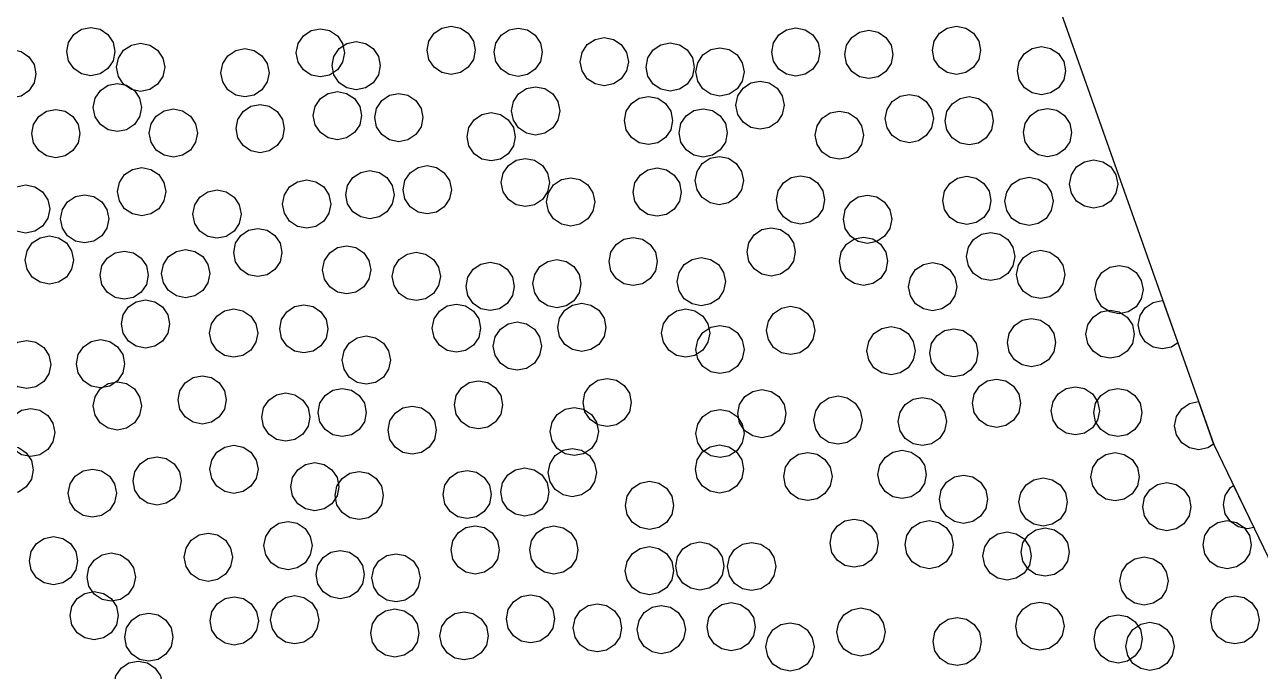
# Model space of a CAD drawing. Header units: millimetres. Extents: x 2 to 154, y 0 to 88.
# Drawn here: x 116.02 to 136.53, y 43.18 to 53.9 of the extents above; entities that cross this region are included whole.
import ezdxf

# ---------------------------------------------------------------- set-up
doc = ezdxf.new("R2010")
doc.units = ezdxf.units.MM
doc.layers.add('BORDER', color=3, linetype='Continuous')

msp = doc.modelspace()

# ---------------------------------------------------------------- linework, layer by layer
for points in [[(117.486, 53.305), (117.399, 53.175), (117.269, 53.089), (117.116, 53.058), (116.963, 53.089), (116.833, 53.175), (116.747, 53.305), (116.716, 53.458), (116.747, 53.611), (116.833, 53.741), (116.963, 53.828), (117.116, 53.858), (117.269, 53.828), (117.399, 53.741), (117.486, 53.611), (117.516, 53.458), (117.486, 53.305)], [(121.297, 53.284), (121.211, 53.154), (121.081, 53.068), (120.928, 53.037), (120.775, 53.068), (120.645, 53.154), (120.558, 53.284), (120.528, 53.437), (120.558, 53.59), (120.645, 53.72), (120.775, 53.807), (120.928, 53.837), (121.081, 53.807), (121.211, 53.72), (121.297, 53.59), (121.328, 53.437), (121.297, 53.284)], [(123.469, 53.326), (123.382, 53.197), (123.252, 53.11), (123.099, 53.079), (122.946, 53.11), (122.816, 53.197), (122.73, 53.326), (122.699, 53.479), (122.73, 53.632), (122.816, 53.762), (122.946, 53.849), (123.099, 53.879), (123.252, 53.849), (123.382, 53.762), (123.469, 53.632), (123.499, 53.479), (123.469, 53.326)], [(124.581, 53.294), (124.495, 53.165), (124.365, 53.078), (124.212, 53.047), (124.059, 53.078), (123.929, 53.165), (123.842, 53.294), (123.812, 53.447), (123.842, 53.6), (123.929, 53.73), (124.059, 53.817), (124.212, 53.847), (124.365, 53.817), (124.495, 53.73), (124.581, 53.6), (124.612, 53.447), (124.581, 53.294)], [(129.189, 53.298), (129.102, 53.168), (128.973, 53.082), (128.82, 53.051), (128.667, 53.082), (128.537, 53.168), (128.45, 53.298), (128.42, 53.451), (128.45, 53.604), (128.537, 53.734), (128.667, 53.821), (128.82, 53.851), (128.973, 53.821), (129.102, 53.734), (129.189, 53.604), (129.22, 53.451), (129.189, 53.298)], [(130.402, 53.259), (130.315, 53.129), (130.185, 53.042), (130.032, 53.012), (129.879, 53.042), (129.749, 53.129), (129.663, 53.259), (129.632, 53.412), (129.663, 53.565), (129.749, 53.694), (129.879, 53.781), (130.032, 53.812), (130.185, 53.781), (130.315, 53.694), (130.402, 53.565), (130.432, 53.412), (130.402, 53.259)], [(131.857, 53.327), (131.77, 53.197), (131.64, 53.11), (131.487, 53.08), (131.334, 53.11), (131.205, 53.197), (131.118, 53.327), (131.087, 53.48), (131.118, 53.633), (131.205, 53.763), (131.334, 53.849), (131.487, 53.88), (131.64, 53.849), (131.77, 53.763), (131.857, 53.633), (131.887, 53.48), (131.857, 53.327)], [(118.313, 53.045), (118.226, 52.915), (118.096, 52.828), (117.943, 52.798), (117.79, 52.828), (117.66, 52.915), (117.574, 53.045), (117.543, 53.198), (117.574, 53.351), (117.66, 53.48), (117.79, 53.567), (117.943, 53.598), (118.096, 53.567), (118.226, 53.48), (118.313, 53.351), (118.343, 53.198), (118.313, 53.045)], [(121.891, 53.072), (121.804, 52.942), (121.674, 52.855), (121.521, 52.825), (121.368, 52.855), (121.238, 52.942), (121.152, 53.072), (121.121, 53.225), (121.152, 53.378), (121.238, 53.508), (121.368, 53.594), (121.521, 53.625), (121.674, 53.594), (121.804, 53.508), (121.891, 53.378), (121.921, 53.225), (121.891, 53.072)], [(126.01, 53.137), (125.923, 53.008), (125.793, 52.921), (125.64, 52.89), (125.487, 52.921), (125.357, 53.008), (125.271, 53.137), (125.24, 53.29), (125.271, 53.443), (125.357, 53.573), (125.487, 53.66), (125.64, 53.69), (125.793, 53.66), (125.923, 53.573), (126.01, 53.443), (126.04, 53.29), (126.01, 53.137)], [(127.103, 53.049), (127.017, 52.919), (126.887, 52.833), (126.734, 52.802), (126.581, 52.833), (126.451, 52.919), (126.364, 53.049), (126.334, 53.202), (126.364, 53.355), (126.451, 53.485), (126.581, 53.572), (126.734, 53.602), (126.887, 53.572), (127.017, 53.485), (127.103, 53.355), (127.134, 53.202), (127.103, 53.049)], [(133.267, 52.988), (133.18, 52.858), (133.051, 52.772), (132.898, 52.741), (132.744, 52.772), (132.615, 52.858), (132.528, 52.988), (132.498, 53.141), (132.528, 53.294), (132.615, 53.424), (132.744, 53.511), (132.898, 53.541), (133.051, 53.511), (133.18, 53.424), (133.267, 53.294), (133.298, 53.141), (133.267, 52.988)], [(116.175, 52.937), (116.089, 52.807), (115.959, 52.72), (115.806, 52.69), (115.653, 52.72), (115.523, 52.807), (115.436, 52.937), (115.406, 53.09), (115.436, 53.243), (115.523, 53.373), (115.653, 53.459), (115.806, 53.49), (115.959, 53.459), (116.089, 53.373), (116.175, 53.243), (116.206, 53.09), (116.175, 52.937)], [(120.045, 52.954), (119.958, 52.824), (119.829, 52.737), (119.676, 52.707), (119.523, 52.737), (119.393, 52.824), (119.306, 52.954), (119.276, 53.107), (119.306, 53.26), (119.393, 53.39), (119.523, 53.476), (119.676, 53.507), (119.829, 53.476), (119.958, 53.39), (120.045, 53.26), (120.076, 53.107), (120.045, 52.954)], [(127.931, 52.968), (127.844, 52.838), (127.714, 52.751), (127.561, 52.721), (127.408, 52.751), (127.278, 52.838), (127.192, 52.968), (127.161, 53.121), (127.192, 53.274), (127.278, 53.404), (127.408, 53.49), (127.561, 53.521), (127.714, 53.49), (127.844, 53.404), (127.931, 53.274), (127.961, 53.121), (127.931, 52.968)], [(117.927, 52.377), (117.84, 52.247), (117.711, 52.161), (117.558, 52.13), (117.405, 52.161), (117.275, 52.247), (117.188, 52.377), (117.158, 52.53), (117.188, 52.683), (117.275, 52.813), (117.405, 52.9), (117.558, 52.93), (117.711, 52.9), (117.84, 52.813), (117.927, 52.683), (117.958, 52.53), (117.927, 52.377)], [(128.596, 52.417), (128.51, 52.287), (128.38, 52.2), (128.227, 52.17), (128.074, 52.2), (127.944, 52.287), (127.857, 52.417), (127.827, 52.57), (127.857, 52.723), (127.944, 52.853), (128.074, 52.939), (128.227, 52.97), (128.38, 52.939), (128.51, 52.853), (128.596, 52.723), (128.627, 52.57), (128.596, 52.417)], [(121.58, 52.242), (121.493, 52.113), (121.363, 52.026), (121.21, 51.995), (121.057, 52.026), (120.927, 52.113), (120.841, 52.242), (120.81, 52.395), (120.841, 52.549), (120.927, 52.678), (121.057, 52.765), (121.21, 52.795), (121.363, 52.765), (121.493, 52.678), (121.58, 52.549), (121.61, 52.395), (121.58, 52.242)], [(122.599, 52.21), (122.512, 52.08), (122.382, 51.994), (122.229, 51.963), (122.076, 51.994), (121.946, 52.08), (121.86, 52.21), (121.829, 52.363), (121.86, 52.516), (121.946, 52.646), (122.076, 52.733), (122.229, 52.763), (122.382, 52.733), (122.512, 52.646), (122.599, 52.516), (122.629, 52.363), (122.599, 52.21)], [(124.87, 52.321), (124.784, 52.192), (124.654, 52.105), (124.501, 52.074), (124.348, 52.105), (124.218, 52.192), (124.131, 52.321), (124.101, 52.474), (124.131, 52.628), (124.218, 52.757), (124.348, 52.844), (124.501, 52.874), (124.654, 52.844), (124.784, 52.757), (124.87, 52.628), (124.901, 52.474), (124.87, 52.321)], [(131.074, 52.193), (130.987, 52.064), (130.858, 51.977), (130.705, 51.946), (130.551, 51.977), (130.422, 52.064), (130.335, 52.193), (130.305, 52.346), (130.335, 52.5), (130.422, 52.629), (130.551, 52.716), (130.705, 52.746), (130.858, 52.716), (130.987, 52.629), (131.074, 52.5), (131.105, 52.346), (131.074, 52.193)], [(120.296, 52.028), (120.21, 51.898), (120.08, 51.811), (119.927, 51.781), (119.774, 51.811), (119.644, 51.898), (119.557, 52.028), (119.527, 52.181), (119.557, 52.334), (119.644, 52.464), (119.774, 52.55), (119.927, 52.581), (120.08, 52.55), (120.21, 52.464), (120.296, 52.334), (120.327, 52.181), (120.296, 52.028)], [(126.744, 52.162), (126.657, 52.033), (126.527, 51.946), (126.374, 51.915), (126.221, 51.946), (126.091, 52.033), (126.005, 52.162), (125.974, 52.315), (126.005, 52.469), (126.091, 52.598), (126.221, 52.685), (126.374, 52.715), (126.527, 52.685), (126.657, 52.598), (126.744, 52.469), (126.774, 52.315), (126.744, 52.162)], [(132.068, 52.158), (131.982, 52.028), (131.852, 51.941), (131.699, 51.911), (131.546, 51.941), (131.416, 52.028), (131.329, 52.158), (131.299, 52.311), (131.329, 52.464), (131.416, 52.594), (131.546, 52.68), (131.699, 52.711), (131.852, 52.68), (131.982, 52.594), (132.068, 52.464), (132.099, 52.311), (132.068, 52.158)], [(133.367, 51.961), (133.28, 51.831), (133.151, 51.744), (132.998, 51.714), (132.844, 51.744), (132.715, 51.831), (132.628, 51.961), (132.598, 52.114), (132.628, 52.267), (132.715, 52.397), (132.844, 52.484), (132.998, 52.514), (133.151, 52.484), (133.28, 52.397), (133.367, 52.267), (133.398, 52.114), (133.367, 51.961)], [(116.904, 51.944), (116.817, 51.815), (116.688, 51.728), (116.535, 51.698), (116.381, 51.728), (116.252, 51.815), (116.165, 51.944), (116.135, 52.098), (116.165, 52.251), (116.252, 52.38), (116.381, 52.467), (116.535, 52.498), (116.688, 52.467), (116.817, 52.38), (116.904, 52.251), (116.935, 52.098), (116.904, 51.944)], [(118.856, 51.953), (118.769, 51.823), (118.64, 51.737), (118.487, 51.706), (118.333, 51.737), (118.204, 51.823), (118.117, 51.953), (118.087, 52.106), (118.117, 52.259), (118.204, 52.389), (118.333, 52.476), (118.487, 52.506), (118.64, 52.476), (118.769, 52.389), (118.856, 52.259), (118.887, 52.106), (118.856, 51.953)], [(124.132, 51.892), (124.045, 51.762), (123.915, 51.675), (123.762, 51.645), (123.609, 51.675), (123.479, 51.762), (123.392, 51.892), (123.362, 52.045), (123.392, 52.198), (123.479, 52.328), (123.609, 52.414), (123.762, 52.445), (123.915, 52.414), (124.045, 52.328), (124.132, 52.198), (124.162, 52.045), (124.132, 51.892)], [(127.651, 51.956), (127.564, 51.827), (127.435, 51.74), (127.282, 51.709), (127.129, 51.74), (126.999, 51.827), (126.912, 51.956), (126.882, 52.109), (126.912, 52.263), (126.999, 52.392), (127.129, 52.479), (127.282, 52.509), (127.435, 52.479), (127.564, 52.392), (127.651, 52.263), (127.682, 52.109), (127.651, 51.956)], [(129.913, 51.918), (129.826, 51.788), (129.696, 51.701), (129.543, 51.671), (129.39, 51.701), (129.26, 51.788), (129.174, 51.918), (129.143, 52.071), (129.174, 52.224), (129.26, 52.354), (129.39, 52.44), (129.543, 52.471), (129.696, 52.44), (129.826, 52.354), (129.913, 52.224), (129.943, 52.071), (129.913, 51.918)], [(127.919, 51.165), (127.832, 51.035), (127.703, 50.949), (127.55, 50.918), (127.397, 50.949), (127.267, 51.035), (127.18, 51.165), (127.15, 51.318), (127.18, 51.471), (127.267, 51.601), (127.397, 51.688), (127.55, 51.718), (127.703, 51.688), (127.832, 51.601), (127.919, 51.471), (127.95, 51.318), (127.919, 51.165)], [(118.33, 50.982), (118.243, 50.852), (118.114, 50.765), (117.961, 50.735), (117.807, 50.765), (117.678, 50.852), (117.591, 50.982), (117.561, 51.135), (117.591, 51.288), (117.678, 51.418), (117.807, 51.504), (117.961, 51.535), (118.114, 51.504), (118.243, 51.418), (118.33, 51.288), (118.361, 51.135), (118.33, 50.982)], [(123.071, 51.013), (122.985, 50.883), (122.855, 50.796), (122.702, 50.766), (122.549, 50.796), (122.419, 50.883), (122.332, 51.013), (122.302, 51.166), (122.332, 51.319), (122.419, 51.449), (122.549, 51.535), (122.702, 51.566), (122.855, 51.535), (122.985, 51.449), (123.071, 51.319), (123.102, 51.166), (123.071, 51.013)], [(124.7, 51.134), (124.614, 51.004), (124.484, 50.917), (124.331, 50.887), (124.178, 50.917), (124.048, 51.004), (123.961, 51.134), (123.931, 51.287), (123.961, 51.44), (124.048, 51.57), (124.178, 51.656), (124.331, 51.687), (124.484, 51.656), (124.614, 51.57), (124.7, 51.44), (124.731, 51.287), (124.7, 51.134)], [(126.888, 50.974), (126.801, 50.844), (126.672, 50.758), (126.518, 50.727), (126.365, 50.758), (126.236, 50.844), (126.149, 50.974), (126.118, 51.127), (126.149, 51.28), (126.236, 51.41), (126.365, 51.497), (126.518, 51.527), (126.672, 51.497), (126.801, 51.41), (126.888, 51.28), (126.918, 51.127), (126.888, 50.974)], [(134.135, 51.108), (134.048, 50.979), (133.918, 50.892), (133.765, 50.861), (133.612, 50.892), (133.482, 50.979), (133.395, 51.108), (133.365, 51.261), (133.395, 51.414), (133.482, 51.544), (133.612, 51.631), (133.765, 51.661), (133.918, 51.631), (134.048, 51.544), (134.135, 51.414), (134.165, 51.261), (134.135, 51.108)], [(121.07, 50.776), (120.983, 50.646), (120.853, 50.559), (120.7, 50.529), (120.547, 50.559), (120.417, 50.646), (120.33, 50.776), (120.3, 50.929), (120.33, 51.082), (120.417, 51.212), (120.547, 51.298), (120.7, 51.329), (120.853, 51.298), (120.983, 51.212), (121.07, 51.082), (121.1, 50.929), (121.07, 50.776)], [(122.119, 50.931), (122.032, 50.802), (121.903, 50.715), (121.75, 50.684), (121.597, 50.715), (121.467, 50.802), (121.38, 50.931), (121.35, 51.084), (121.38, 51.238), (121.467, 51.367), (121.597, 51.454), (121.75, 51.484), (121.903, 51.454), (122.032, 51.367), (122.119, 51.238), (122.15, 51.084), (122.119, 50.931)], [(125.453, 50.811), (125.366, 50.681), (125.236, 50.595), (125.083, 50.564), (124.93, 50.595), (124.8, 50.681), (124.714, 50.811), (124.683, 50.964), (124.714, 51.117), (124.8, 51.247), (124.93, 51.334), (125.083, 51.364), (125.236, 51.334), (125.366, 51.247), (125.453, 51.117), (125.483, 50.964), (125.453, 50.811)], [(129.268, 50.844), (129.181, 50.714), (129.051, 50.627), (128.898, 50.597), (128.745, 50.627), (128.615, 50.714), (128.528, 50.844), (128.498, 50.997), (128.528, 51.15), (128.615, 51.28), (128.745, 51.367), (128.898, 51.397), (129.051, 51.367), (129.181, 51.28), (129.268, 51.15), (129.298, 50.997), (129.268, 50.844)], [(132.03, 50.836), (131.943, 50.707), (131.813, 50.62), (131.66, 50.589), (131.507, 50.62), (131.377, 50.707), (131.291, 50.836), (131.26, 50.989), (131.291, 51.143), (131.377, 51.272), (131.507, 51.359), (131.66, 51.389), (131.813, 51.359), (131.943, 51.272), (132.03, 51.143), (132.06, 50.989), (132.03, 50.836)], [(133.062, 50.821), (132.975, 50.691), (132.845, 50.604), (132.692, 50.574), (132.539, 50.604), (132.409, 50.691), (132.323, 50.821), (132.292, 50.974), (132.323, 51.127), (132.409, 51.257), (132.539, 51.344), (132.692, 51.374), (132.845, 51.344), (132.975, 51.257), (133.062, 51.127), (133.092, 50.974), (133.062, 50.821)], [(116.404, 50.694), (116.317, 50.564), (116.187, 50.477), (116.034, 50.447), (115.881, 50.477), (115.752, 50.564), (115.665, 50.694), (115.634, 50.847), (115.665, 51), (115.752, 51.13), (115.881, 51.216), (116.034, 51.247), (116.187, 51.216), (116.317, 51.13), (116.404, 51), (116.434, 50.847), (116.404, 50.694)], [(117.384, 50.53), (117.297, 50.401), (117.167, 50.314), (117.014, 50.283), (116.861, 50.314), (116.731, 50.401), (116.645, 50.53), (116.614, 50.683), (116.645, 50.837), (116.731, 50.966), (116.861, 51.053), (117.014, 51.083), (117.167, 51.053), (117.297, 50.966), (117.384, 50.837), (117.414, 50.683), (117.384, 50.53)], [(119.581, 50.608), (119.495, 50.479), (119.365, 50.392), (119.212, 50.362), (119.059, 50.392), (118.929, 50.479), (118.842, 50.608), (118.812, 50.762), (118.842, 50.915), (118.929, 51.044), (119.059, 51.131), (119.212, 51.162), (119.365, 51.131), (119.495, 51.044), (119.581, 50.915), (119.612, 50.762), (119.581, 50.608)], [(130.381, 50.523), (130.294, 50.394), (130.165, 50.307), (130.012, 50.276), (129.858, 50.307), (129.729, 50.394), (129.642, 50.523), (129.612, 50.676), (129.642, 50.83), (129.729, 50.959), (129.858, 51.046), (130.012, 51.076), (130.165, 51.046), (130.294, 50.959), (130.381, 50.83), (130.412, 50.676), (130.381, 50.523)], [(120.259, 49.972), (120.172, 49.842), (120.042, 49.755), (119.889, 49.725), (119.736, 49.755), (119.606, 49.842), (119.52, 49.972), (119.489, 50.125), (119.52, 50.278), (119.606, 50.407), (119.736, 50.494), (119.889, 50.525), (120.042, 50.494), (120.172, 50.407), (120.259, 50.278), (120.289, 50.125), (120.259, 49.972)], [(128.78, 49.982), (128.694, 49.852), (128.564, 49.765), (128.411, 49.735), (128.258, 49.765), (128.128, 49.852), (128.041, 49.982), (128.011, 50.135), (128.041, 50.288), (128.128, 50.418), (128.258, 50.504), (128.411, 50.535), (128.564, 50.504), (128.694, 50.418), (128.78, 50.288), (128.811, 50.135), (128.78, 49.982)], [(116.798, 49.847), (116.711, 49.717), (116.581, 49.631), (116.428, 49.6), (116.275, 49.631), (116.145, 49.717), (116.059, 49.847), (116.028, 50), (116.059, 50.153), (116.145, 50.283), (116.275, 50.37), (116.428, 50.4), (116.581, 50.37), (116.711, 50.283), (116.798, 50.153), (116.828, 50), (116.798, 49.847)], [(126.489, 49.822), (126.402, 49.692), (126.273, 49.606), (126.12, 49.575), (125.967, 49.606), (125.837, 49.692), (125.75, 49.822), (125.72, 49.975), (125.75, 50.128), (125.837, 50.258), (125.967, 50.345), (126.12, 50.375), (126.273, 50.345), (126.402, 50.258), (126.489, 50.128), (126.52, 49.975), (126.489, 49.822)], [(130.315, 49.826), (130.228, 49.696), (130.098, 49.61), (129.945, 49.579), (129.792, 49.61), (129.662, 49.696), (129.575, 49.826), (129.545, 49.979), (129.575, 50.132), (129.662, 50.262), (129.792, 50.349), (129.945, 50.379), (130.098, 50.349), (130.228, 50.262), (130.315, 50.132), (130.345, 49.979), (130.315, 49.826)], [(132.425, 49.905), (132.338, 49.775), (132.208, 49.688), (132.055, 49.658), (131.902, 49.688), (131.772, 49.775), (131.686, 49.905), (131.655, 50.058), (131.686, 50.211), (131.772, 50.341), (131.902, 50.428), (132.055, 50.458), (132.208, 50.428), (132.338, 50.341), (132.425, 50.211), (132.455, 50.058), (132.425, 49.905)], [(118.041, 49.595), (117.954, 49.466), (117.824, 49.379), (117.671, 49.348), (117.518, 49.379), (117.389, 49.466), (117.302, 49.595), (117.271, 49.748), (117.302, 49.901), (117.389, 50.031), (117.518, 50.118), (117.671, 50.148), (117.824, 50.118), (117.954, 50.031), (118.041, 49.901), (118.071, 49.748), (118.041, 49.595)], [(119.061, 49.621), (118.974, 49.492), (118.844, 49.405), (118.691, 49.374), (118.538, 49.405), (118.408, 49.492), (118.322, 49.621), (118.291, 49.774), (118.322, 49.927), (118.408, 50.057), (118.538, 50.144), (118.691, 50.174), (118.844, 50.144), (118.974, 50.057), (119.061, 49.927), (119.091, 49.774), (119.061, 49.621)], [(121.734, 49.684), (121.648, 49.554), (121.518, 49.467), (121.365, 49.437), (121.212, 49.467), (121.082, 49.554), (120.995, 49.684), (120.965, 49.837), (120.995, 49.99), (121.082, 50.12), (121.212, 50.207), (121.365, 50.237), (121.518, 50.207), (121.648, 50.12), (121.734, 49.99), (121.765, 49.837), (121.734, 49.684)], [(122.89, 49.575), (122.803, 49.446), (122.673, 49.359), (122.52, 49.328), (122.367, 49.359), (122.238, 49.446), (122.151, 49.575), (122.12, 49.728), (122.151, 49.881), (122.238, 50.011), (122.367, 50.098), (122.52, 50.128), (122.673, 50.098), (122.803, 50.011), (122.89, 49.881), (122.92, 49.728), (122.89, 49.575)], [(133.254, 49.607), (133.167, 49.478), (133.038, 49.391), (132.885, 49.361), (132.731, 49.391), (132.602, 49.478), (132.515, 49.607), (132.485, 49.761), (132.515, 49.914), (132.602, 50.043), (132.731, 50.13), (132.885, 50.161), (133.038, 50.13), (133.167, 50.043), (133.254, 49.914), (133.285, 49.761), (133.254, 49.607)], [(124.115, 49.41), (124.029, 49.28), (123.899, 49.193), (123.746, 49.163), (123.593, 49.193), (123.463, 49.28), (123.376, 49.41), (123.346, 49.563), (123.376, 49.716), (123.463, 49.846), (123.593, 49.932), (123.746, 49.963), (123.899, 49.932), (124.029, 49.846), (124.115, 49.716), (124.146, 49.563), (124.115, 49.41)], [(125.224, 49.455), (125.137, 49.325), (125.007, 49.238), (124.854, 49.208), (124.701, 49.238), (124.571, 49.325), (124.485, 49.455), (124.454, 49.608), (124.485, 49.761), (124.571, 49.891), (124.701, 49.978), (124.854, 50.008), (125.007, 49.978), (125.137, 49.891), (125.224, 49.761), (125.254, 49.608), (125.224, 49.455)], [(127.621, 49.489), (127.534, 49.359), (127.405, 49.272), (127.251, 49.242), (127.098, 49.272), (126.969, 49.359), (126.882, 49.489), (126.851, 49.642), (126.882, 49.795), (126.969, 49.925), (127.098, 50.011), (127.251, 50.042), (127.405, 50.011), (127.534, 49.925), (127.621, 49.795), (127.651, 49.642), (127.621, 49.489)], [(131.461, 49.405), (131.374, 49.275), (131.244, 49.189), (131.091, 49.158), (130.938, 49.189), (130.808, 49.275), (130.722, 49.405), (130.691, 49.558), (130.722, 49.711), (130.808, 49.841), (130.938, 49.928), (131.091, 49.958), (131.244, 49.928), (131.374, 49.841), (131.461, 49.711), (131.491, 49.558), (131.461, 49.405)], [(134.555, 49.356), (134.469, 49.226), (134.339, 49.14), (134.186, 49.109), (134.033, 49.14), (133.903, 49.226), (133.816, 49.356), (133.786, 49.509), (133.816, 49.662), (133.903, 49.792), (134.033, 49.879), (134.186, 49.909), (134.339, 49.879), (134.469, 49.792), (134.555, 49.662), (134.586, 49.509), (134.555, 49.356)], [(118.393, 48.786), (118.307, 48.656), (118.177, 48.569), (118.024, 48.539), (117.871, 48.569), (117.741, 48.656), (117.654, 48.786), (117.624, 48.939), (117.654, 49.092), (117.741, 49.222), (117.871, 49.308), (118.024, 49.339), (118.177, 49.308), (118.307, 49.222), (118.393, 49.092), (118.424, 48.939), (118.393, 48.786)], [(121.022, 48.706), (120.935, 48.576), (120.806, 48.49), (120.653, 48.459), (120.499, 48.49), (120.37, 48.576), (120.283, 48.706), (120.253, 48.859), (120.283, 49.012), (120.37, 49.142), (120.499, 49.229), (120.653, 49.259), (120.806, 49.229), (120.935, 49.142), (121.022, 49.012), (121.053, 48.859), (121.022, 48.706)], [(123.556, 48.716), (123.469, 48.586), (123.339, 48.499), (123.186, 48.469), (123.033, 48.499), (122.903, 48.586), (122.817, 48.716), (122.786, 48.869), (122.817, 49.022), (122.903, 49.152), (123.033, 49.239), (123.186, 49.269), (123.339, 49.239), (123.469, 49.152), (123.556, 49.022), (123.586, 48.869), (123.556, 48.716)], [(125.636, 48.73), (125.55, 48.6), (125.42, 48.514), (125.267, 48.483), (125.114, 48.514), (124.984, 48.6), (124.897, 48.73), (124.867, 48.883), (124.897, 49.036), (124.984, 49.166), (125.114, 49.253), (125.267, 49.283), (125.42, 49.253), (125.55, 49.166), (125.636, 49.036), (125.667, 48.883), (125.636, 48.73)], [(129.104, 48.679), (129.017, 48.549), (128.888, 48.462), (128.734, 48.432), (128.581, 48.462), (128.452, 48.549), (128.365, 48.679), (128.334, 48.832), (128.365, 48.985), (128.452, 49.115), (128.581, 49.202), (128.734, 49.232), (128.888, 49.202), (129.017, 49.115), (129.104, 48.985), (129.134, 48.832), (129.104, 48.679)], [(135.161, 48.627), (135.057, 48.557), (134.904, 48.527), (134.751, 48.557), (134.621, 48.644), (134.535, 48.774), (134.504, 48.927), (134.535, 49.08), (134.621, 49.209), (134.751, 49.296), (134.904, 49.327), (134.914, 49.325), (135.161, 48.627)], [(119.858, 48.635), (119.772, 48.505), (119.642, 48.418), (119.489, 48.388), (119.336, 48.418), (119.206, 48.505), (119.119, 48.635), (119.089, 48.788), (119.119, 48.941), (119.206, 49.071), (119.336, 49.157), (119.489, 49.188), (119.642, 49.157), (119.772, 49.071), (119.858, 48.941), (119.889, 48.788), (119.858, 48.635)], [(127.362, 48.635), (127.275, 48.505), (127.146, 48.418), (126.993, 48.388), (126.839, 48.418), (126.71, 48.505), (126.623, 48.635), (126.593, 48.788), (126.623, 48.941), (126.71, 49.07), (126.839, 49.157), (126.993, 49.188), (127.146, 49.157), (127.275, 49.07), (127.362, 48.941), (127.393, 48.788), (127.362, 48.635)], [(133.101, 48.477), (133.014, 48.347), (132.885, 48.261), (132.732, 48.23), (132.578, 48.261), (132.449, 48.347), (132.362, 48.477), (132.332, 48.63), (132.362, 48.783), (132.449, 48.913), (132.578, 49), (132.732, 49.03), (132.885, 49), (133.014, 48.913), (133.101, 48.783), (133.132, 48.63), (133.101, 48.477)], [(134.407, 48.617), (134.32, 48.487), (134.19, 48.4), (134.037, 48.37), (133.884, 48.4), (133.754, 48.487), (133.667, 48.617), (133.637, 48.77), (133.667, 48.923), (133.754, 49.053), (133.884, 49.139), (134.037, 49.17), (134.19, 49.139), (134.32, 49.053), (134.407, 48.923), (134.437, 48.77), (134.407, 48.617)], [(124.567, 48.419), (124.48, 48.289), (124.351, 48.203), (124.197, 48.172), (124.044, 48.203), (123.915, 48.289), (123.828, 48.419), (123.797, 48.572), (123.828, 48.725), (123.915, 48.855), (124.044, 48.942), (124.197, 48.972), (124.351, 48.942), (124.48, 48.855), (124.567, 48.725), (124.597, 48.572), (124.567, 48.419)], [(127.931, 48.362), (127.844, 48.233), (127.714, 48.146), (127.561, 48.116), (127.408, 48.146), (127.279, 48.233), (127.192, 48.362), (127.161, 48.516), (127.192, 48.669), (127.279, 48.798), (127.408, 48.885), (127.561, 48.916), (127.714, 48.885), (127.844, 48.798), (127.931, 48.669), (127.961, 48.516), (127.931, 48.362)], [(130.771, 48.343), (130.684, 48.214), (130.554, 48.127), (130.401, 48.096), (130.248, 48.127), (130.118, 48.214), (130.032, 48.343), (130.001, 48.496), (130.032, 48.649), (130.118, 48.779), (130.248, 48.866), (130.401, 48.896), (130.554, 48.866), (130.684, 48.779), (130.771, 48.649), (130.801, 48.496), (130.771, 48.343)], [(131.812, 48.307), (131.725, 48.177), (131.596, 48.09), (131.443, 48.06), (131.29, 48.09), (131.16, 48.177), (131.073, 48.307), (131.043, 48.46), (131.073, 48.613), (131.16, 48.742), (131.29, 48.829), (131.443, 48.86), (131.596, 48.829), (131.725, 48.742), (131.812, 48.613), (131.843, 48.46), (131.812, 48.307)], [(116.422, 48.113), (116.336, 47.983), (116.206, 47.896), (116.053, 47.866), (115.9, 47.896), (115.77, 47.983), (115.683, 48.113), (115.653, 48.266), (115.683, 48.419), (115.77, 48.548), (115.9, 48.635), (116.053, 48.666), (116.206, 48.635), (116.336, 48.548), (116.422, 48.419), (116.453, 48.266), (116.422, 48.113)], [(117.646, 48.126), (117.56, 47.997), (117.43, 47.91), (117.277, 47.879), (117.124, 47.91), (116.994, 47.997), (116.907, 48.126), (116.877, 48.279), (116.907, 48.432), (116.994, 48.562), (117.124, 48.649), (117.277, 48.679), (117.43, 48.649), (117.56, 48.562), (117.646, 48.432), (117.677, 48.279), (117.646, 48.126)], [(122.059, 48.187), (121.973, 48.057), (121.843, 47.97), (121.69, 47.94), (121.537, 47.97), (121.407, 48.057), (121.32, 48.187), (121.29, 48.34), (121.32, 48.493), (121.407, 48.623), (121.537, 48.709), (121.69, 48.74), (121.843, 48.709), (121.973, 48.623), (122.059, 48.493), (122.09, 48.34), (122.059, 48.187)], [(119.335, 47.526), (119.248, 47.396), (119.119, 47.309), (118.966, 47.279), (118.813, 47.309), (118.683, 47.396), (118.596, 47.526), (118.566, 47.679), (118.596, 47.832), (118.683, 47.962), (118.813, 48.049), (118.966, 48.079), (119.119, 48.049), (119.248, 47.962), (119.335, 47.832), (119.366, 47.679), (119.335, 47.526)], [(126.058, 47.483), (125.971, 47.354), (125.842, 47.267), (125.688, 47.237), (125.535, 47.267), (125.406, 47.354), (125.319, 47.483), (125.288, 47.637), (125.319, 47.79), (125.406, 47.919), (125.535, 48.006), (125.688, 48.037), (125.842, 48.006), (125.971, 47.919), (126.058, 47.79), (126.088, 47.637), (126.058, 47.483)], [(132.522, 47.471), (132.435, 47.341), (132.305, 47.255), (132.152, 47.224), (131.999, 47.255), (131.869, 47.341), (131.783, 47.471), (131.752, 47.624), (131.783, 47.777), (131.869, 47.907), (131.999, 47.994), (132.152, 48.024), (132.305, 47.994), (132.435, 47.907), (132.522, 47.777), (132.552, 47.624), (132.522, 47.471)], [(117.926, 47.427), (117.84, 47.297), (117.71, 47.211), (117.557, 47.18), (117.404, 47.211), (117.274, 47.297), (117.187, 47.427), (117.157, 47.58), (117.187, 47.733), (117.274, 47.863), (117.404, 47.95), (117.557, 47.98), (117.71, 47.95), (117.84, 47.863), (117.926, 47.733), (117.957, 47.58), (117.926, 47.427)], [(120.722, 47.241), (120.636, 47.112), (120.506, 47.025), (120.353, 46.995), (120.2, 47.025), (120.07, 47.112), (119.983, 47.241), (119.953, 47.395), (119.983, 47.548), (120.07, 47.677), (120.2, 47.764), (120.353, 47.795), (120.506, 47.764), (120.636, 47.677), (120.722, 47.548), (120.753, 47.395), (120.722, 47.241)], [(121.659, 47.317), (121.573, 47.187), (121.443, 47.1), (121.29, 47.07), (121.137, 47.1), (121.007, 47.187), (120.92, 47.317), (120.89, 47.47), (120.92, 47.623), (121.007, 47.753), (121.137, 47.84), (121.29, 47.87), (121.443, 47.84), (121.573, 47.753), (121.659, 47.623), (121.69, 47.47), (121.659, 47.317)], [(123.922, 47.445), (123.835, 47.315), (123.705, 47.228), (123.552, 47.198), (123.399, 47.228), (123.269, 47.315), (123.182, 47.445), (123.152, 47.598), (123.182, 47.751), (123.269, 47.881), (123.399, 47.967), (123.552, 47.998), (123.705, 47.967), (123.835, 47.881), (123.922, 47.751), (123.952, 47.598), (123.922, 47.445)], [(128.627, 47.299), (128.54, 47.169), (128.411, 47.082), (128.257, 47.052), (128.104, 47.082), (127.975, 47.169), (127.888, 47.299), (127.857, 47.452), (127.888, 47.605), (127.975, 47.734), (128.104, 47.821), (128.257, 47.852), (128.411, 47.821), (128.54, 47.734), (128.627, 47.605), (128.657, 47.452), (128.627, 47.299)], [(133.83, 47.346), (133.744, 47.216), (133.614, 47.129), (133.461, 47.099), (133.308, 47.129), (133.178, 47.216), (133.091, 47.346), (133.061, 47.499), (133.091, 47.652), (133.178, 47.781), (133.308, 47.868), (133.461, 47.899), (133.614, 47.868), (133.744, 47.781), (133.83, 47.652), (133.861, 47.499), (133.83, 47.346)], [(134.537, 47.317), (134.45, 47.187), (134.32, 47.101), (134.167, 47.07), (134.014, 47.101), (133.884, 47.187), (133.797, 47.317), (133.767, 47.47), (133.797, 47.623), (133.884, 47.753), (134.014, 47.84), (134.167, 47.87), (134.32, 47.84), (134.45, 47.753), (134.537, 47.623), (134.567, 47.47), (134.537, 47.317)], [(129.89, 47.192), (129.803, 47.062), (129.674, 46.975), (129.521, 46.945), (129.367, 46.975), (129.238, 47.062), (129.151, 47.192), (129.121, 47.345), (129.151, 47.498), (129.238, 47.628), (129.367, 47.714), (129.521, 47.745), (129.674, 47.714), (129.803, 47.628), (129.89, 47.498), (129.921, 47.345), (129.89, 47.192)], [(131.29, 47.168), (131.204, 47.038), (131.074, 46.952), (130.921, 46.921), (130.768, 46.952), (130.638, 47.038), (130.551, 47.168), (130.521, 47.321), (130.551, 47.474), (130.638, 47.604), (130.768, 47.691), (130.921, 47.721), (131.074, 47.691), (131.204, 47.604), (131.29, 47.474), (131.321, 47.321), (131.29, 47.168)], [(135.756, 46.945), (135.662, 46.882), (135.509, 46.851), (135.356, 46.882), (135.226, 46.968), (135.139, 47.098), (135.109, 47.251), (135.139, 47.404), (135.226, 47.534), (135.356, 47.621), (135.506, 47.651), (135.756, 46.945)], [(116.488, 46.986), (116.401, 46.857), (116.272, 46.77), (116.119, 46.739), (115.966, 46.77), (115.836, 46.857), (115.749, 46.986), (115.719, 47.139), (115.749, 47.293), (115.836, 47.422), (115.966, 47.509), (116.119, 47.539), (116.272, 47.509), (116.401, 47.422), (116.488, 47.293), (116.519, 47.139), (116.488, 46.986)], [(122.821, 47.025), (122.734, 46.895), (122.604, 46.808), (122.451, 46.778), (122.298, 46.808), (122.168, 46.895), (122.082, 47.025), (122.051, 47.178), (122.082, 47.331), (122.168, 47.461), (122.298, 47.547), (122.451, 47.578), (122.604, 47.547), (122.734, 47.461), (122.821, 47.331), (122.851, 47.178), (122.821, 47.025)], [(125.513, 47.003), (125.426, 46.873), (125.296, 46.786), (125.143, 46.756), (124.99, 46.786), (124.86, 46.873), (124.774, 47.003), (124.743, 47.156), (124.774, 47.309), (124.86, 47.439), (124.99, 47.525), (125.143, 47.556), (125.296, 47.525), (125.426, 47.439), (125.513, 47.309), (125.543, 47.156), (125.513, 47.003)], [(127.932, 46.969), (127.845, 46.84), (127.715, 46.753), (127.562, 46.722), (127.409, 46.753), (127.279, 46.84), (127.193, 46.969), (127.162, 47.122), (127.193, 47.275), (127.279, 47.405), (127.409, 47.492), (127.562, 47.522), (127.715, 47.492), (127.845, 47.405), (127.932, 47.275), (127.962, 47.122), (127.932, 46.969)], [(116.131, 46.367), (116.044, 46.238), (115.914, 46.151), (115.761, 46.12), (115.608, 46.151), (115.478, 46.238), (115.392, 46.367), (115.361, 46.52), (115.392, 46.674), (115.478, 46.803), (115.608, 46.89), (115.761, 46.92), (115.914, 46.89), (116.044, 46.803), (116.131, 46.674), (116.161, 46.52), (116.131, 46.367)], [(119.862, 46.375), (119.775, 46.246), (119.645, 46.159), (119.492, 46.129), (119.339, 46.159), (119.209, 46.246), (119.123, 46.375), (119.092, 46.529), (119.123, 46.682), (119.209, 46.811), (119.339, 46.898), (119.492, 46.929), (119.645, 46.898), (119.775, 46.811), (119.862, 46.682), (119.892, 46.529), (119.862, 46.375)], [(125.479, 46.321), (125.393, 46.191), (125.263, 46.105), (125.11, 46.074), (124.957, 46.105), (124.827, 46.191), (124.74, 46.321), (124.71, 46.474), (124.74, 46.627), (124.827, 46.757), (124.957, 46.844), (125.11, 46.874), (125.263, 46.844), (125.393, 46.757), (125.479, 46.627), (125.51, 46.474), (125.479, 46.321)], [(127.924, 46.38), (127.837, 46.251), (127.707, 46.164), (127.554, 46.133), (127.401, 46.164), (127.271, 46.251), (127.184, 46.38), (127.154, 46.533), (127.184, 46.687), (127.271, 46.816), (127.401, 46.903), (127.554, 46.933), (127.707, 46.903), (127.837, 46.816), (127.924, 46.687), (127.954, 46.533), (127.924, 46.38)], [(129.39, 46.255), (129.303, 46.125), (129.174, 46.038), (129.021, 46.008), (128.867, 46.038), (128.738, 46.125), (128.651, 46.255), (128.621, 46.408), (128.651, 46.561), (128.738, 46.691), (128.867, 46.778), (129.021, 46.808), (129.174, 46.778), (129.303, 46.691), (129.39, 46.561), (129.421, 46.408), (129.39, 46.255)], [(130.954, 46.29), (130.867, 46.16), (130.737, 46.073), (130.584, 46.043), (130.431, 46.073), (130.301, 46.16), (130.215, 46.29), (130.184, 46.443), (130.215, 46.596), (130.301, 46.726), (130.431, 46.813), (130.584, 46.843), (130.737, 46.813), (130.867, 46.726), (130.954, 46.596), (130.984, 46.443), (130.954, 46.29)], [(134.49, 46.252), (134.403, 46.122), (134.273, 46.035), (134.12, 46.005), (133.967, 46.035), (133.837, 46.122), (133.751, 46.252), (133.72, 46.405), (133.751, 46.558), (133.837, 46.688), (133.967, 46.775), (134.12, 46.805), (134.273, 46.775), (134.403, 46.688), (134.49, 46.558), (134.52, 46.405), (134.49, 46.252)], [(118.587, 46.182), (118.5, 46.052), (118.37, 45.966), (118.217, 45.935), (118.064, 45.966), (117.934, 46.052), (117.848, 46.182), (117.817, 46.335), (117.848, 46.488), (117.934, 46.618), (118.064, 46.705), (118.217, 46.735), (118.37, 46.705), (118.5, 46.618), (118.587, 46.488), (118.617, 46.335), (118.587, 46.182)], [(121.205, 46.086), (121.119, 45.956), (120.989, 45.87), (120.836, 45.839), (120.683, 45.87), (120.553, 45.956), (120.466, 46.086), (120.436, 46.239), (120.466, 46.392), (120.553, 46.522), (120.683, 46.609), (120.836, 46.639), (120.989, 46.609), (121.119, 46.522), (121.205, 46.392), (121.236, 46.239), (121.205, 46.086)], [(117.512, 45.979), (117.425, 45.849), (117.295, 45.762), (117.142, 45.732), (116.989, 45.762), (116.859, 45.849), (116.772, 45.979), (116.742, 46.132), (116.772, 46.285), (116.859, 46.415), (116.989, 46.501), (117.142, 46.532), (117.295, 46.501), (117.425, 46.415), (117.512, 46.285), (117.542, 46.132), (117.512, 45.979)], [(121.94, 45.941), (121.854, 45.811), (121.724, 45.725), (121.571, 45.694), (121.418, 45.725), (121.288, 45.811), (121.201, 45.941), (121.171, 46.094), (121.201, 46.247), (121.288, 46.377), (121.418, 46.464), (121.571, 46.494), (121.724, 46.464), (121.854, 46.377), (121.94, 46.247), (121.971, 46.094), (121.94, 45.941)], [(123.735, 45.958), (123.648, 45.829), (123.518, 45.742), (123.365, 45.711), (123.212, 45.742), (123.082, 45.829), (122.996, 45.958), (122.965, 46.111), (122.996, 46.265), (123.082, 46.394), (123.212, 46.481), (123.365, 46.511), (123.518, 46.481), (123.648, 46.394), (123.735, 46.265), (123.765, 46.111), (123.735, 45.958)], [(124.692, 45.998), (124.605, 45.869), (124.475, 45.782), (124.322, 45.752), (124.169, 45.782), (124.039, 45.869), (123.953, 45.998), (123.922, 46.152), (123.953, 46.305), (124.039, 46.434), (124.169, 46.521), (124.322, 46.552), (124.475, 46.521), (124.605, 46.434), (124.692, 46.305), (124.722, 46.152), (124.692, 45.998)], [(131.975, 45.878), (131.888, 45.748), (131.758, 45.662), (131.605, 45.631), (131.452, 45.662), (131.322, 45.748), (131.235, 45.878), (131.205, 46.031), (131.235, 46.184), (131.322, 46.314), (131.452, 46.401), (131.605, 46.431), (131.758, 46.401), (131.888, 46.314), (131.975, 46.184), (132.005, 46.031), (131.975, 45.878)], [(133.295, 45.833), (133.208, 45.703), (133.078, 45.617), (132.925, 45.586), (132.772, 45.617), (132.643, 45.703), (132.556, 45.833), (132.525, 45.986), (132.556, 46.139), (132.643, 46.269), (132.772, 46.356), (132.925, 46.386), (133.078, 46.356), (133.208, 46.269), (133.295, 46.139), (133.325, 45.986), (133.295, 45.833)], [(126.762, 45.777), (126.675, 45.647), (126.545, 45.561), (126.392, 45.53), (126.239, 45.561), (126.109, 45.647), (126.023, 45.777), (125.992, 45.93), (126.023, 46.083), (126.109, 46.213), (126.239, 46.3), (126.392, 46.33), (126.545, 46.3), (126.675, 46.213), (126.762, 46.083), (126.792, 45.93), (126.762, 45.777)], [(135.349, 45.754), (135.263, 45.624), (135.133, 45.538), (134.98, 45.507), (134.827, 45.538), (134.697, 45.624), (134.61, 45.754), (134.58, 45.907), (134.61, 46.06), (134.697, 46.19), (134.827, 46.277), (134.98, 46.307), (135.133, 46.277), (135.263, 46.19), (135.349, 46.06), (135.38, 45.907), (135.349, 45.754)], [(136.422, 45.564), (136.318, 45.543), (136.165, 45.574), (136.035, 45.66), (135.949, 45.79), (135.918, 45.943), (135.949, 46.096), (136.035, 46.226), (136.086, 46.26), (136.422, 45.564)], [(120.76, 45.109), (120.673, 44.979), (120.544, 44.893), (120.391, 44.862), (120.238, 44.893), (120.108, 44.979), (120.021, 45.109), (119.991, 45.262), (120.021, 45.415), (120.108, 45.545), (120.238, 45.632), (120.391, 45.662), (120.544, 45.632), (120.673, 45.545), (120.76, 45.415), (120.791, 45.262), (120.76, 45.109)], [(123.866, 45.038), (123.78, 44.908), (123.65, 44.821), (123.497, 44.791), (123.344, 44.821), (123.214, 44.908), (123.127, 45.038), (123.097, 45.191), (123.127, 45.344), (123.214, 45.474), (123.344, 45.56), (123.497, 45.591), (123.65, 45.56), (123.78, 45.474), (123.866, 45.344), (123.897, 45.191), (123.866, 45.038)], [(125.173, 45.037), (125.086, 44.907), (124.956, 44.82), (124.803, 44.79), (124.65, 44.82), (124.521, 44.907), (124.434, 45.037), (124.403, 45.19), (124.434, 45.343), (124.521, 45.473), (124.65, 45.559), (124.803, 45.59), (124.956, 45.559), (125.086, 45.473), (125.173, 45.343), (125.203, 45.19), (125.173, 45.037)], [(130.158, 45.15), (130.072, 45.02), (129.942, 44.933), (129.789, 44.903), (129.636, 44.933), (129.506, 45.02), (129.419, 45.15), (129.389, 45.303), (129.419, 45.456), (129.506, 45.585), (129.636, 45.672), (129.789, 45.703), (129.942, 45.672), (130.072, 45.585), (130.158, 45.456), (130.189, 45.303), (130.158, 45.15)], [(131.405, 45.125), (131.318, 44.995), (131.188, 44.908), (131.035, 44.878), (130.882, 44.908), (130.752, 44.995), (130.666, 45.125), (130.635, 45.278), (130.666, 45.431), (130.752, 45.561), (130.882, 45.647), (131.035, 45.678), (131.188, 45.647), (131.318, 45.561), (131.405, 45.431), (131.435, 45.278), (131.405, 45.125)], [(133.328, 45.002), (133.242, 44.872), (133.112, 44.785), (132.959, 44.755), (132.806, 44.785), (132.676, 44.872), (132.589, 45.002), (132.559, 45.155), (132.589, 45.308), (132.676, 45.437), (132.806, 45.524), (132.959, 45.555), (133.112, 45.524), (133.242, 45.437), (133.328, 45.308), (133.359, 45.155), (133.328, 45.002)], [(136.352, 45.124), (136.265, 44.995), (136.135, 44.908), (135.982, 44.877), (135.829, 44.908), (135.699, 44.995), (135.613, 45.124), (135.582, 45.277), (135.613, 45.43), (135.699, 45.56), (135.829, 45.647), (135.982, 45.677), (136.135, 45.647), (136.265, 45.56), (136.352, 45.43), (136.382, 45.277), (136.352, 45.124)], [(116.867, 44.859), (116.78, 44.73), (116.65, 44.643), (116.497, 44.612), (116.344, 44.643), (116.215, 44.73), (116.128, 44.859), (116.097, 45.012), (116.128, 45.165), (116.215, 45.295), (116.344, 45.382), (116.497, 45.412), (116.65, 45.382), (116.78, 45.295), (116.867, 45.165), (116.897, 45.012), (116.867, 44.859)], [(119.437, 44.916), (119.35, 44.786), (119.22, 44.7), (119.067, 44.669), (118.914, 44.7), (118.784, 44.786), (118.698, 44.916), (118.667, 45.069), (118.698, 45.222), (118.784, 45.352), (118.914, 45.439), (119.067, 45.469), (119.22, 45.439), (119.35, 45.352), (119.437, 45.222), (119.467, 45.069), (119.437, 44.916)], [(132.697, 44.937), (132.61, 44.807), (132.48, 44.72), (132.327, 44.69), (132.174, 44.72), (132.044, 44.807), (131.958, 44.937), (131.927, 45.09), (131.958, 45.243), (132.044, 45.373), (132.174, 45.459), (132.327, 45.49), (132.48, 45.459), (132.61, 45.373), (132.697, 45.243), (132.727, 45.09), (132.697, 44.937)], [(117.825, 44.587), (117.739, 44.457), (117.609, 44.37), (117.456, 44.34), (117.303, 44.37), (117.173, 44.457), (117.086, 44.587), (117.056, 44.74), (117.086, 44.893), (117.173, 45.022), (117.303, 45.109), (117.456, 45.14), (117.609, 45.109), (117.739, 45.022), (117.825, 44.893), (117.856, 44.74), (117.825, 44.587)], [(121.625, 44.628), (121.539, 44.498), (121.409, 44.412), (121.256, 44.381), (121.103, 44.412), (120.973, 44.498), (120.886, 44.628), (120.856, 44.781), (120.886, 44.934), (120.973, 45.064), (121.103, 45.151), (121.256, 45.181), (121.409, 45.151), (121.539, 45.064), (121.625, 44.934), (121.656, 44.781), (121.625, 44.628)], [(122.553, 44.575), (122.466, 44.446), (122.336, 44.359), (122.183, 44.328), (122.03, 44.359), (121.9, 44.446), (121.813, 44.575), (121.783, 44.728), (121.813, 44.882), (121.9, 45.011), (122.03, 45.098), (122.183, 45.128), (122.336, 45.098), (122.466, 45.011), (122.553, 44.882), (122.583, 44.728), (122.553, 44.575)], [(126.76, 44.693), (126.673, 44.563), (126.543, 44.477), (126.39, 44.446), (126.237, 44.477), (126.107, 44.563), (126.021, 44.693), (125.99, 44.846), (126.021, 44.999), (126.107, 45.129), (126.237, 45.216), (126.39, 45.246), (126.543, 45.216), (126.673, 45.129), (126.76, 44.999), (126.79, 44.846), (126.76, 44.693)], [(127.597, 44.77), (127.511, 44.64), (127.381, 44.554), (127.228, 44.523), (127.075, 44.554), (126.945, 44.64), (126.858, 44.77), (126.828, 44.923), (126.858, 45.076), (126.945, 45.206), (127.075, 45.293), (127.228, 45.323), (127.381, 45.293), (127.511, 45.206), (127.597, 45.076), (127.628, 44.923), (127.597, 44.77)], [(128.457, 44.762), (128.37, 44.632), (128.24, 44.545), (128.087, 44.515), (127.934, 44.545), (127.804, 44.632), (127.718, 44.762), (127.687, 44.915), (127.718, 45.068), (127.804, 45.198), (127.934, 45.284), (128.087, 45.315), (128.24, 45.284), (128.37, 45.198), (128.457, 45.068), (128.487, 44.915), (128.457, 44.762)], [(134.971, 44.523), (134.885, 44.393), (134.755, 44.306), (134.602, 44.276), (134.449, 44.306), (134.319, 44.393), (134.232, 44.523), (134.202, 44.676), (134.232, 44.829), (134.319, 44.959), (134.449, 45.045), (134.602, 45.076), (134.755, 45.045), (134.885, 44.959), (134.971, 44.829), (135.002, 44.676), (134.971, 44.523)], [(117.542, 43.947), (117.455, 43.817), (117.325, 43.73), (117.172, 43.7), (117.019, 43.73), (116.889, 43.817), (116.803, 43.947), (116.772, 44.1), (116.803, 44.253), (116.889, 44.383), (117.019, 44.469), (117.172, 44.5), (117.325, 44.469), (117.455, 44.383), (117.542, 44.253), (117.572, 44.1), (117.542, 43.947)], [(119.867, 43.86), (119.781, 43.73), (119.651, 43.643), (119.498, 43.613), (119.345, 43.643), (119.215, 43.73), (119.128, 43.86), (119.098, 44.013), (119.128, 44.166), (119.215, 44.296), (119.345, 44.382), (119.498, 44.413), (119.651, 44.382), (119.781, 44.296), (119.867, 44.166), (119.898, 44.013), (119.867, 43.86)], [(120.871, 43.88), (120.785, 43.75), (120.655, 43.663), (120.502, 43.633), (120.349, 43.663), (120.219, 43.75), (120.132, 43.88), (120.102, 44.033), (120.132, 44.186), (120.219, 44.315), (120.349, 44.402), (120.502, 44.433), (120.655, 44.402), (120.785, 44.315), (120.871, 44.186), (120.902, 44.033), (120.871, 43.88)], [(124.785, 43.895), (124.698, 43.765), (124.568, 43.679), (124.415, 43.648), (124.262, 43.679), (124.133, 43.765), (124.046, 43.895), (124.015, 44.048), (124.046, 44.201), (124.133, 44.331), (124.262, 44.418), (124.415, 44.448), (124.568, 44.418), (124.698, 44.331), (124.785, 44.201), (124.815, 44.048), (124.785, 43.895)], [(128.116, 43.763), (128.03, 43.634), (127.9, 43.547), (127.747, 43.516), (127.594, 43.547), (127.464, 43.634), (127.377, 43.763), (127.347, 43.916), (127.377, 44.069), (127.464, 44.199), (127.594, 44.286), (127.747, 44.316), (127.9, 44.286), (128.03, 44.199), (128.116, 44.069), (128.147, 43.916), (128.116, 43.763)], [(133.242, 43.772), (133.156, 43.642), (133.026, 43.556), (132.873, 43.525), (132.72, 43.556), (132.59, 43.642), (132.503, 43.772), (132.473, 43.925), (132.503, 44.078), (132.59, 44.208), (132.72, 44.295), (132.873, 44.325), (133.026, 44.295), (133.156, 44.208), (133.242, 44.078), (133.273, 43.925), (133.242, 43.772)], [(136.479, 43.877), (136.393, 43.747), (136.263, 43.661), (136.11, 43.63), (135.957, 43.661), (135.827, 43.747), (135.74, 43.877), (135.71, 44.03), (135.74, 44.183), (135.827, 44.313), (135.957, 44.4), (136.11, 44.43), (136.263, 44.4), (136.393, 44.313), (136.479, 44.183), (136.51, 44.03), (136.479, 43.877)], [(118.449, 43.591), (118.363, 43.461), (118.233, 43.374), (118.08, 43.344), (117.927, 43.374), (117.797, 43.461), (117.71, 43.591), (117.68, 43.744), (117.71, 43.897), (117.797, 44.027), (117.927, 44.113), (118.08, 44.144), (118.233, 44.113), (118.363, 44.027), (118.449, 43.897), (118.48, 43.744), (118.449, 43.591)], [(122.534, 43.659), (122.447, 43.529), (122.317, 43.443), (122.164, 43.412), (122.011, 43.443), (121.881, 43.529), (121.795, 43.659), (121.764, 43.812), (121.795, 43.965), (121.881, 44.095), (122.011, 44.182), (122.164, 44.212), (122.317, 44.182), (122.447, 44.095), (122.534, 43.965), (122.564, 43.812), (122.534, 43.659)], [(123.683, 43.613), (123.596, 43.483), (123.466, 43.396), (123.313, 43.366), (123.16, 43.396), (123.03, 43.483), (122.944, 43.613), (122.913, 43.766), (122.944, 43.919), (123.03, 44.049), (123.16, 44.135), (123.313, 44.166), (123.466, 44.135), (123.596, 44.049), (123.683, 43.919), (123.713, 43.766), (123.683, 43.613)], [(125.896, 43.745), (125.809, 43.615), (125.679, 43.529), (125.526, 43.498), (125.373, 43.529), (125.243, 43.615), (125.156, 43.745), (125.126, 43.898), (125.156, 44.051), (125.243, 44.181), (125.373, 44.268), (125.526, 44.298), (125.679, 44.268), (125.809, 44.181), (125.896, 44.051), (125.926, 43.898), (125.896, 43.745)], [(126.956, 43.716), (126.869, 43.586), (126.74, 43.5), (126.587, 43.469), (126.434, 43.5), (126.304, 43.586), (126.217, 43.716), (126.187, 43.869), (126.217, 44.022), (126.304, 44.152), (126.434, 44.239), (126.587, 44.269), (126.74, 44.239), (126.869, 44.152), (126.956, 44.022), (126.987, 43.869), (126.956, 43.716)], [(130.271, 43.676), (130.185, 43.546), (130.055, 43.459), (129.902, 43.429), (129.749, 43.459), (129.619, 43.546), (129.532, 43.676), (129.502, 43.829), (129.532, 43.982), (129.619, 44.112), (129.749, 44.199), (129.902, 44.229), (130.055, 44.199), (130.185, 44.112), (130.271, 43.982), (130.302, 43.829), (130.271, 43.676)], [(134.542, 43.561), (134.455, 43.432), (134.325, 43.345), (134.172, 43.314), (134.019, 43.345), (133.89, 43.432), (133.803, 43.561), (133.772, 43.714), (133.803, 43.868), (133.89, 43.997), (134.019, 44.084), (134.172, 44.114), (134.325, 44.084), (134.455, 43.997), (134.542, 43.868), (134.572, 43.714), (134.542, 43.561)], [(129.093, 43.428), (129.007, 43.298), (128.877, 43.212), (128.724, 43.181), (128.571, 43.212), (128.441, 43.298), (128.354, 43.428), (128.324, 43.581), (128.354, 43.734), (128.441, 43.864), (128.571, 43.951), (128.724, 43.981), (128.877, 43.951), (129.007, 43.864), (129.093, 43.734), (129.124, 43.581), (129.093, 43.428)], [(131.87, 43.519), (131.783, 43.389), (131.653, 43.303), (131.5, 43.272), (131.347, 43.303), (131.217, 43.389), (131.13, 43.519), (131.1, 43.672), (131.13, 43.825), (131.217, 43.955), (131.347, 44.042), (131.5, 44.072), (131.653, 44.042), (131.783, 43.955), (131.87, 43.825), (131.9, 43.672), (131.87, 43.519)], [(135.069, 43.437), (134.982, 43.308), (134.852, 43.221), (134.699, 43.19), (134.546, 43.221), (134.416, 43.308), (134.33, 43.437), (134.299, 43.59), (134.33, 43.743), (134.416, 43.873), (134.546, 43.96), (134.699, 43.99), (134.852, 43.96), (134.982, 43.873), (135.069, 43.743), (135.099, 43.59), (135.069, 43.437)], [(118.272, 42.794), (118.185, 42.664), (118.056, 42.577), (117.902, 42.547), (117.749, 42.577), (117.62, 42.664), (117.533, 42.794), (117.502, 42.947), (117.533, 43.1), (117.62, 43.23), (117.749, 43.316), (117.902, 43.347), (118.056, 43.316), (118.185, 43.23), (118.272, 43.1), (118.302, 42.947), (118.272, 42.794)]]:
    msp.add_lwpolyline(points, close=True)
at = {"layer": 'BORDER'}
msp.add_lwpolyline([(95.511, 81.904), (106.355, 81.765), (107.606, 82.321), (108.649, 83.781), (108.996, 88.021), (147.227, 88.021), (147.088, 87.465), (143.056, 86.075), (139.442, 83.989), (136.592, 81.556), (134.09, 78.359), (132.421, 75.022), (131.448, 71.547), (131.031, 67.932), (131.17, 63.623), (132.56, 55.977), (135.758, 46.94), (139.65, 38.877)], dxfattribs=at)

doc.saveas('drawing.dxf')
